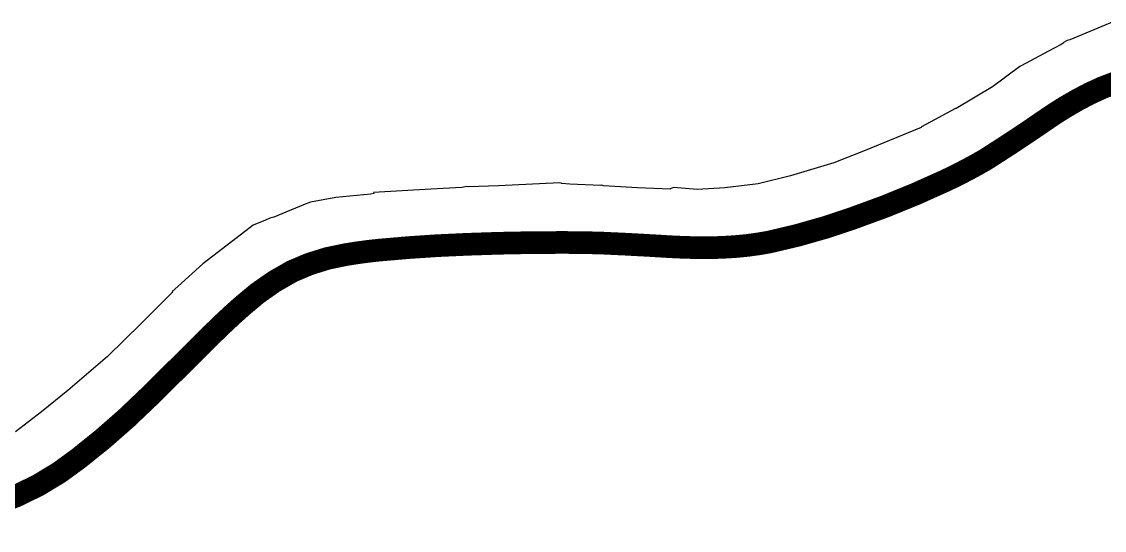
# Model space of a CAD drawing. Header units: inches. Extents: x -52 to 109, y 0 to 35.
# Drawn here: x 70.915 to 75.695, y 0.913 to 3.158 of the extents above; entities that cross this region are included whole.
import ezdxf

# ---------------------------------------------------------------- set-up
doc = ezdxf.new("R2010")
doc.units = ezdxf.units.IN
for name, color, linetype in [('Bottom Layer', 5, 'Continuous'), ('Keep-Out Layer', 6, 'Continuous'), ('Mechanical 4', 56, 'Continuous'), ('Top Layer', 1, 'Continuous')]:
    doc.layers.add(name, color=color, linetype=linetype)

msp = doc.modelspace()

# ---------------------------------------------------------------- linework, layer by layer
at = {"layer": 'Bottom Layer'}
for p, q in [((75.7365, 3.1577), (75.5428, 3.0775)), ((75.5154, 3.0648), (75.5037, 3.0569)), ((75.5309, 3.0751), (75.5149, 3.0659)), ((75.5149, 3.0659), (75.5154, 3.0648)), ((75.5428, 3.0775), (75.5309, 3.0751)), ((75.4489, 3.0276), (75.3272, 2.9626)), ((75.5037, 3.0569), (75.4489, 3.0276)), ((75.3218, 2.9596), (75.2018, 2.8706)), ((75.3272, 2.9626), (75.3218, 2.9596)), ((75.3218, 2.9596), (75.3218, 2.9596)), ((75.2018, 2.8706), (75.0403, 2.7738)), ((75.0381, 2.7744), (74.887, 2.6937)), ((75.0403, 2.7738), (75.0381, 2.7744)), ((75.0381, 2.7744), (75.0381, 2.7744)), ((75.0381, 2.7744), (75.0381, 2.7744)), ((74.8861, 2.6913), (74.6388, 2.5889)), ((74.887, 2.6937), (74.8861, 2.6913)), ((74.887, 2.6937), (74.887, 2.6937)), ((74.887, 2.6937), (74.887, 2.6937)), ((74.6388, 2.5889), (74.5002, 2.5354)), ((74.5002, 2.5354), (74.3091, 2.4774)), ((73.2907, 2.4459), (73.0202, 2.4326)), ((73.2992, 2.4455), (73.2907, 2.4459)), ((73.2992, 2.4429), (73.2992, 2.4455)), ((73.3357, 2.4408), (73.2992, 2.4429)), ((73.4721, 2.4345), (73.3357, 2.4408)), ((74.1668, 2.4414), (74.0201, 2.4242)), ((74.3091, 2.4774), (74.1668, 2.4414)), ((74.1668, 2.4414), (74.1668, 2.4414)), ((72.4569, 2.3971), (72.3026, 2.3819)), ((72.4696, 2.3996), (72.4569, 2.3971)), ((72.7215, 2.4178), (72.4692, 2.4037)), ((72.4692, 2.4037), (72.4696, 2.3996)), ((72.8582, 2.4255), (72.7215, 2.4178)), ((72.8805, 2.43), (72.8582, 2.4255)), ((72.8879, 2.4285), (72.8805, 2.43)), ((73.0202, 2.4326), (72.8879, 2.4285)), ((73.4769, 2.4355), (73.4721, 2.4345)), ((73.4846, 2.4339), (73.4769, 2.4355)), ((73.6341, 2.4247), (73.4846, 2.4339)), ((73.7775, 2.4191), (73.6341, 2.4247)), ((73.7788, 2.4194), (73.7775, 2.4191)), ((73.793, 2.4259), (73.7788, 2.4194)), ((73.899, 2.4176), (73.793, 2.4259)), ((74.0201, 2.4242), (73.899, 2.4176)), ((72.1596, 2.3488), (72.0291, 2.2947)), ((72.1906, 2.3616), (72.1596, 2.3488)), ((72.3026, 2.3819), (72.1906, 2.3616)), ((72.3026, 2.3819), (72.3026, 2.3819)), ((72.0291, 2.2947), (72.0112, 2.2912)), ((71.937, 2.2592), (71.8661, 2.2048)), ((71.9916, 2.2818), (71.937, 2.2592)), ((72.0112, 2.2912), (71.9916, 2.2818)), ((71.8661, 2.2048), (71.7154, 2.0891)), ((71.7154, 2.0891), (71.6043, 1.9889)), ((71.7154, 2.0891), (71.7154, 2.0891)), ((71.5809, 1.9639), (71.4425, 1.8264)), ((71.6043, 1.9889), (71.5792, 1.9674)), ((71.5792, 1.9674), (71.5811, 1.9654)), ((71.5811, 1.9654), (71.5809, 1.9639)), ((71.4425, 1.8264), (71.2957, 1.6813)), ((71.2945, 1.6794), (71.1198, 1.5302)), ((71.2957, 1.6813), (71.2945, 1.6794)), ((71.1198, 1.5302), (71.0036, 1.436)), ((71.0036, 1.436), (70.8881, 1.3474))]:
    msp.add_line(p, q, dxfattribs=at)
at = {"layer": 'Keep-Out Layer'}
for points in [[(75.6284, 2.8396, 0.1, 0.1, -0.049359), (75.8051, 2.9074, 0.1, 0.1, 0)], [(75.469, 2.7473, 0.1, 0.1, -0.029042), (75.6284, 2.8396, 0.1, 0.1, 0)], [(75.469, 2.7473, 0.1, 0.1, -0.010118), (75.1697, 2.5486, 0.1, 0.1, 0)], [(75.1697, 2.5486, 0.1, 0.1, -0.021852), (74.9979, 2.4583, 0.1, 0.1, 0)], [(74.9979, 2.4583, 0.1, 0.1, -0.026521), (74.588, 2.2914, 0.1, 0.1, 0)], [(74.588, 2.2914, 0.1, 0.1, -0.033839), (74.2161, 2.1853, 0.1, 0.1, 0)], [(72.3457, 2.1296, 0.1, 0.1, -0.017752), (72.4936, 2.1495, 0.1, 0.1, 0)], [(72.4936, 2.1495, 0.1, 0.1, -0.015013), (72.8805, 2.1751, 0.1, 0.1, 0)], [(72.8805, 2.1751, 0.1, 0.1, -0.010296), (73.299, 2.1833, 0.1, 0.1, 0)], [(73.299, 2.1833, 0.1, 0.1, -0.007472), (73.4769, 2.1806, 0.1, 0.1, 0)], [(73.4769, 2.1806, 0.1, 0.1, -0.004825), (73.7788, 2.1645, 0.1, 0.1, 0)], [(73.9232, 2.1601, 0.1, 0.1, -0.011835), (73.7788, 2.1645, 0.1, 0.1, 0)], [(74.0679, 2.1653, 0.1, 0.1, -0.020977), (73.9232, 2.1601, 0.1, 0.1, 0)], [(74.2161, 2.1853, 0.1, 0.1, -0.027868), (74.0679, 2.1653, 0.1, 0.1, 0)], [(72.1088, 2.0557, 0.1, 0.1, -0.073335), (72.3457, 2.1296, 0.1, 0.1, 0)], [(71.8872, 1.901, 0.1, 0.1, -0.065619), (72.1088, 2.0557, 0.1, 0.1, 0)], [(71.7605, 1.783, 0.1, 0.1, -0.013338), (71.8872, 1.901, 0.1, 0.1, 0)], [(71.6221, 1.6455, 0.1, 0.1, 0), (71.7605, 1.783, 0.1, 0.1, 0)], [(71.4749, 1.5, 0.1, 0.1, 0), (71.6221, 1.6455, 0.1, 0.1, 0)], [(71.4749, 1.5, 0.1, 0.1, -0.031138), (71.1675, 1.2309, 0.1, 0.1, 0)], [(71.1675, 1.2309, 0.1, 0.1, -0.17804), (70.3657, 0.9636, 0.1, 0.1, 0)]]:
    msp.add_lwpolyline(points, format="xyseb", dxfattribs=at)
for points in [[(75.6034, 2.8396, 0.05, 0.05, 1), (75.6534, 2.8396, 0.05, 0.05, 1)], [(75.6034, 2.8396, 0.05, 0.05, 1), (75.6534, 2.8396, 0.05, 0.05, 1)], [(75.444, 2.7473, 0.05, 0.05, 1), (75.494, 2.7473, 0.05, 0.05, 1)], [(75.444, 2.7473, 0.05, 0.05, 1), (75.494, 2.7473, 0.05, 0.05, 1)], [(75.1447, 2.5486, 0.05, 0.05, 1), (75.1947, 2.5486, 0.05, 0.05, 1)], [(75.1447, 2.5486, 0.05, 0.05, 1), (75.1947, 2.5486, 0.05, 0.05, 1)], [(74.9729, 2.4583, 0.05, 0.05, 1), (75.0228, 2.4583, 0.05, 0.05, 1)], [(74.9729, 2.4583, 0.05, 0.05, 1), (75.0229, 2.4583, 0.05, 0.05, 1)], [(74.563, 2.2914, 0.05, 0.05, 1), (74.613, 2.2914, 0.05, 0.05, 1)], [(74.563, 2.2914, 0.05, 0.05, 1), (74.613, 2.2914, 0.05, 0.05, 1)], [(72.4686, 2.1495, 0.05, 0.05, 1), (72.5186, 2.1495, 0.05, 0.05, 1)], [(72.4686, 2.1495, 0.05, 0.05, 1), (72.5186, 2.1495, 0.05, 0.05, 1)], [(72.8555, 2.1751, 0.05, 0.05, 1), (72.9055, 2.1751, 0.05, 0.05, 1)], [(72.8555, 2.1751, 0.05, 0.05, 1), (72.9055, 2.1751, 0.05, 0.05, 1)], [(73.274, 2.1833, 0.05, 0.05, 1), (73.324, 2.1833, 0.05, 0.05, 1)], [(73.274, 2.1833, 0.05, 0.05, 1), (73.324, 2.1833, 0.05, 0.05, 1)], [(73.4519, 2.1806, 0.05, 0.05, 1), (73.5019, 2.1806, 0.05, 0.05, 1)], [(73.4519, 2.1806, 0.05, 0.05, 1), (73.5019, 2.1806, 0.05, 0.05, 1)], [(73.7538, 2.1645, 0.05, 0.05, 1), (73.8038, 2.1645, 0.05, 0.05, 1)], [(73.7538, 2.1645, 0.05, 0.05, 1), (73.8038, 2.1645, 0.05, 0.05, 1)], [(73.8982, 2.1601, 0.05, 0.05, 1), (73.9482, 2.1601, 0.05, 0.05, 1)], [(73.8982, 2.1601, 0.05, 0.05, 1), (73.9482, 2.1601, 0.05, 0.05, 1)], [(74.0429, 2.1653, 0.05, 0.05, 1), (74.0929, 2.1653, 0.05, 0.05, 1)], [(74.0429, 2.1653, 0.05, 0.05, 1), (74.0929, 2.1653, 0.05, 0.05, 1)], [(74.1911, 2.1853, 0.05, 0.05, 1), (74.2411, 2.1853, 0.05, 0.05, 1)], [(74.1911, 2.1853, 0.05, 0.05, 1), (74.2411, 2.1853, 0.05, 0.05, 1)], [(72.3207, 2.1296, 0.05, 0.05, 1), (72.3707, 2.1296, 0.05, 0.05, 1)], [(72.3207, 2.1296, 0.05, 0.05, 1), (72.3707, 2.1296, 0.05, 0.05, 1)], [(72.0838, 2.0557, 0.05, 0.05, 1), (72.1338, 2.0557, 0.05, 0.05, 1)], [(72.0838, 2.0557, 0.05, 0.05, 1), (72.1338, 2.0557, 0.05, 0.05, 1)], [(71.8622, 1.901, 0.05, 0.05, 1), (71.9122, 1.901, 0.05, 0.05, 1)], [(71.8622, 1.901, 0.05, 0.05, 1), (71.9122, 1.901, 0.05, 0.05, 1)], [(71.7356, 1.783, 0.05, 0.05, 1), (71.7855, 1.783, 0.05, 0.05, 1)], [(71.7356, 1.783, 0.05, 0.05, 1), (71.7855, 1.783, 0.05, 0.05, 1)], [(71.5971, 1.6455, 0.05, 0.05, 1), (71.6471, 1.6455, 0.05, 0.05, 1)], [(71.5971, 1.6455, 0.05, 0.05, 1), (71.6471, 1.6455, 0.05, 0.05, 1)], [(71.4499, 1.5, 0.05, 0.05, 1), (71.4999, 1.5, 0.05, 0.05, 1)], [(71.4499, 1.5, 0.05, 0.05, 1), (71.4999, 1.5, 0.05, 0.05, 1)], [(71.1425, 1.2309, 0.05, 0.05, 1), (71.1925, 1.2309, 0.05, 0.05, 1)], [(71.1425, 1.2309, 0.05, 0.05, 1), (71.1925, 1.2309, 0.05, 0.05, 1)]]:
    msp.add_lwpolyline(points, format="xyseb", close=True, dxfattribs=at)
at = {"layer": 'Mechanical 4'}
for points in [[(75.6284, 2.8396, 0.1, 0.1, -0.049359), (75.8051, 2.9074, 0.1, 0.1, 0)], [(75.469, 2.7473, 0.1, 0.1, -0.029042), (75.6284, 2.8396, 0.1, 0.1, 0)], [(75.469, 2.7473, 0.1, 0.1, -0.010118), (75.1697, 2.5486, 0.1, 0.1, 0)], [(75.1697, 2.5486, 0.1, 0.1, -0.021852), (74.9979, 2.4583, 0.1, 0.1, 0)], [(74.9979, 2.4583, 0.1, 0.1, -0.026521), (74.588, 2.2914, 0.1, 0.1, 0)], [(74.588, 2.2914, 0.1, 0.1, -0.033839), (74.2161, 2.1853, 0.1, 0.1, 0)], [(72.3457, 2.1296, 0.1, 0.1, -0.017752), (72.4936, 2.1495, 0.1, 0.1, 0)], [(72.4936, 2.1495, 0.1, 0.1, -0.015013), (72.8805, 2.1751, 0.1, 0.1, 0)], [(72.8805, 2.1751, 0.1, 0.1, -0.010296), (73.299, 2.1833, 0.1, 0.1, 0)], [(73.299, 2.1833, 0.1, 0.1, -0.007472), (73.4769, 2.1806, 0.1, 0.1, 0)], [(73.4769, 2.1806, 0.1, 0.1, -0.004825), (73.7788, 2.1645, 0.1, 0.1, 0)], [(73.9232, 2.1601, 0.1, 0.1, -0.011835), (73.7788, 2.1645, 0.1, 0.1, 0)], [(74.0679, 2.1653, 0.1, 0.1, -0.020977), (73.9232, 2.1601, 0.1, 0.1, 0)], [(74.2161, 2.1853, 0.1, 0.1, -0.027868), (74.0679, 2.1653, 0.1, 0.1, 0)], [(72.1088, 2.0557, 0.1, 0.1, -0.073335), (72.3457, 2.1296, 0.1, 0.1, 0)], [(71.8872, 1.901, 0.1, 0.1, -0.065619), (72.1088, 2.0557, 0.1, 0.1, 0)], [(71.7605, 1.783, 0.1, 0.1, -0.013338), (71.8872, 1.901, 0.1, 0.1, 0)], [(71.6221, 1.6455, 0.1, 0.1, 0), (71.7605, 1.783, 0.1, 0.1, 0)], [(71.4749, 1.5, 0.1, 0.1, 0), (71.6221, 1.6455, 0.1, 0.1, 0)], [(71.4749, 1.5, 0.1, 0.1, -0.031138), (71.1675, 1.2309, 0.1, 0.1, 0)], [(71.1675, 1.2309, 0.1, 0.1, -0.17804), (70.3657, 0.9636, 0.1, 0.1, 0)]]:
    msp.add_lwpolyline(points, format="xyseb", dxfattribs=at)
for points in [[(75.6034, 2.8396, 0.05, 0.05, 1), (75.6534, 2.8396, 0.05, 0.05, 1)], [(75.6034, 2.8396, 0.05, 0.05, 1), (75.6534, 2.8396, 0.05, 0.05, 1)], [(75.444, 2.7473, 0.05, 0.05, 1), (75.494, 2.7473, 0.05, 0.05, 1)], [(75.444, 2.7473, 0.05, 0.05, 1), (75.494, 2.7473, 0.05, 0.05, 1)], [(75.1447, 2.5486, 0.05, 0.05, 1), (75.1947, 2.5486, 0.05, 0.05, 1)], [(75.1447, 2.5486, 0.05, 0.05, 1), (75.1947, 2.5486, 0.05, 0.05, 1)], [(74.9729, 2.4583, 0.05, 0.05, 1), (75.0229, 2.4583, 0.05, 0.05, 1)], [(74.9729, 2.4583, 0.05, 0.05, 1), (75.0228, 2.4583, 0.05, 0.05, 1)], [(74.563, 2.2914, 0.05, 0.05, 1), (74.613, 2.2914, 0.05, 0.05, 1)], [(74.563, 2.2914, 0.05, 0.05, 1), (74.613, 2.2914, 0.05, 0.05, 1)], [(72.4686, 2.1495, 0.05, 0.05, 1), (72.5186, 2.1495, 0.05, 0.05, 1)], [(72.4686, 2.1495, 0.05, 0.05, 1), (72.5186, 2.1495, 0.05, 0.05, 1)], [(72.8555, 2.1751, 0.05, 0.05, 1), (72.9055, 2.1751, 0.05, 0.05, 1)], [(72.8555, 2.1751, 0.05, 0.05, 1), (72.9055, 2.1751, 0.05, 0.05, 1)], [(73.274, 2.1833, 0.05, 0.05, 1), (73.324, 2.1833, 0.05, 0.05, 1)], [(73.274, 2.1833, 0.05, 0.05, 1), (73.324, 2.1833, 0.05, 0.05, 1)], [(73.4519, 2.1806, 0.05, 0.05, 1), (73.5019, 2.1806, 0.05, 0.05, 1)], [(73.4519, 2.1806, 0.05, 0.05, 1), (73.5019, 2.1806, 0.05, 0.05, 1)], [(73.7538, 2.1645, 0.05, 0.05, 1), (73.8038, 2.1645, 0.05, 0.05, 1)], [(73.7538, 2.1645, 0.05, 0.05, 1), (73.8038, 2.1645, 0.05, 0.05, 1)], [(73.8982, 2.1601, 0.05, 0.05, 1), (73.9482, 2.1601, 0.05, 0.05, 1)], [(73.8982, 2.1601, 0.05, 0.05, 1), (73.9482, 2.1601, 0.05, 0.05, 1)], [(74.0429, 2.1653, 0.05, 0.05, 1), (74.0929, 2.1653, 0.05, 0.05, 1)], [(74.0429, 2.1653, 0.05, 0.05, 1), (74.0929, 2.1653, 0.05, 0.05, 1)], [(74.1911, 2.1853, 0.05, 0.05, 1), (74.2411, 2.1853, 0.05, 0.05, 1)], [(74.1911, 2.1853, 0.05, 0.05, 1), (74.2411, 2.1853, 0.05, 0.05, 1)], [(72.3207, 2.1296, 0.05, 0.05, 1), (72.3707, 2.1296, 0.05, 0.05, 1)], [(72.3207, 2.1296, 0.05, 0.05, 1), (72.3707, 2.1296, 0.05, 0.05, 1)], [(72.0838, 2.0557, 0.05, 0.05, 1), (72.1338, 2.0557, 0.05, 0.05, 1)], [(72.0838, 2.0557, 0.05, 0.05, 1), (72.1338, 2.0557, 0.05, 0.05, 1)], [(71.8622, 1.901, 0.05, 0.05, 1), (71.9122, 1.901, 0.05, 0.05, 1)], [(71.8622, 1.901, 0.05, 0.05, 1), (71.9122, 1.901, 0.05, 0.05, 1)], [(71.7356, 1.783, 0.05, 0.05, 1), (71.7855, 1.783, 0.05, 0.05, 1)], [(71.7356, 1.783, 0.05, 0.05, 1), (71.7855, 1.783, 0.05, 0.05, 1)], [(71.5971, 1.6455, 0.05, 0.05, 1), (71.6471, 1.6455, 0.05, 0.05, 1)], [(71.5971, 1.6455, 0.05, 0.05, 1), (71.6471, 1.6455, 0.05, 0.05, 1)], [(71.4499, 1.5, 0.05, 0.05, 1), (71.4999, 1.5, 0.05, 0.05, 1)], [(71.4499, 1.5, 0.05, 0.05, 1), (71.4999, 1.5, 0.05, 0.05, 1)], [(71.1425, 1.2309, 0.05, 0.05, 1), (71.1925, 1.2309, 0.05, 0.05, 1)], [(71.1425, 1.2309, 0.05, 0.05, 1), (71.1925, 1.2309, 0.05, 0.05, 1)]]:
    msp.add_lwpolyline(points, format="xyseb", close=True, dxfattribs=at)
at = {"layer": 'Top Layer'}
for p, q in [((75.7365, 3.1577), (75.5428, 3.0775)), ((75.5154, 3.0648), (75.5037, 3.0569)), ((75.5309, 3.0751), (75.5149, 3.0659)), ((75.5149, 3.0659), (75.5154, 3.0648)), ((75.5428, 3.0775), (75.5309, 3.0751)), ((75.4489, 3.0276), (75.3272, 2.9626)), ((75.5037, 3.0569), (75.4489, 3.0276)), ((75.3218, 2.9596), (75.2018, 2.8706)), ((75.3272, 2.9626), (75.3218, 2.9596)), ((75.3218, 2.9596), (75.3218, 2.9596)), ((75.2018, 2.8706), (75.0403, 2.7738)), ((75.0381, 2.7744), (74.887, 2.6937)), ((75.0403, 2.7738), (75.0381, 2.7744)), ((75.0381, 2.7744), (75.0381, 2.7744)), ((75.0381, 2.7744), (75.0381, 2.7744)), ((74.8861, 2.6913), (74.6388, 2.5889)), ((74.887, 2.6937), (74.8861, 2.6913)), ((74.887, 2.6937), (74.887, 2.6937)), ((74.887, 2.6937), (74.887, 2.6937)), ((74.6388, 2.5889), (74.5002, 2.5354)), ((74.5002, 2.5354), (74.3091, 2.4774)), ((73.2907, 2.4459), (73.0202, 2.4326)), ((73.2992, 2.4455), (73.2907, 2.4459)), ((73.2992, 2.4429), (73.2992, 2.4455)), ((73.3357, 2.4408), (73.2992, 2.4429)), ((73.4721, 2.4345), (73.3357, 2.4408)), ((74.1668, 2.4414), (74.0201, 2.4242)), ((74.3091, 2.4774), (74.1668, 2.4414)), ((74.1668, 2.4414), (74.1668, 2.4414)), ((72.4569, 2.3971), (72.3026, 2.3819)), ((72.4696, 2.3996), (72.4569, 2.3971)), ((72.7215, 2.4178), (72.4692, 2.4037)), ((72.4692, 2.4037), (72.4696, 2.3996)), ((72.8582, 2.4255), (72.7215, 2.4178)), ((72.8805, 2.43), (72.8582, 2.4255)), ((72.8879, 2.4285), (72.8805, 2.43)), ((73.0202, 2.4326), (72.8879, 2.4285)), ((73.4769, 2.4355), (73.4721, 2.4345)), ((73.4846, 2.4339), (73.4769, 2.4355)), ((73.6341, 2.4247), (73.4846, 2.4339)), ((73.7775, 2.4191), (73.6341, 2.4247)), ((73.7788, 2.4194), (73.7775, 2.4191)), ((73.793, 2.4259), (73.7788, 2.4194)), ((73.899, 2.4176), (73.793, 2.4259)), ((74.0201, 2.4242), (73.899, 2.4176)), ((72.1596, 2.3488), (72.0291, 2.2947)), ((72.1906, 2.3616), (72.1596, 2.3488)), ((72.3026, 2.3819), (72.1906, 2.3616)), ((72.3026, 2.3819), (72.3026, 2.3819)), ((72.0291, 2.2947), (72.0112, 2.2912)), ((71.937, 2.2592), (71.8661, 2.2048)), ((71.9916, 2.2818), (71.937, 2.2592)), ((72.0112, 2.2912), (71.9916, 2.2818)), ((71.8661, 2.2048), (71.7154, 2.0891)), ((71.7154, 2.0891), (71.6043, 1.9889)), ((71.7154, 2.0891), (71.7154, 2.0891)), ((71.5809, 1.9639), (71.4425, 1.8264)), ((71.6043, 1.9889), (71.5792, 1.9674)), ((71.5792, 1.9674), (71.5811, 1.9654)), ((71.5811, 1.9654), (71.5809, 1.9639)), ((71.4425, 1.8264), (71.2957, 1.6813)), ((71.2945, 1.6794), (71.1198, 1.5302)), ((71.2957, 1.6813), (71.2945, 1.6794)), ((71.1198, 1.5302), (71.0036, 1.436)), ((71.0036, 1.436), (70.8881, 1.3474))]:
    msp.add_line(p, q, dxfattribs=at)

doc.saveas('drawing.dxf')
